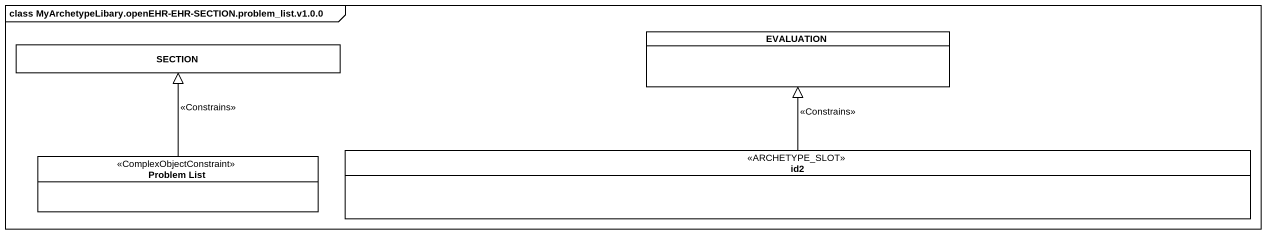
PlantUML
@startuml
mainframe class MyArchetypeLibary.openEHR-EHR-SECTION.problem_list.v1.0.0
hide circle
hide empty members
class EVALUATION
class SECTION
class "Problem List" as Problem_List <<ComplexObjectConstraint>>
class id2 <<ARCHETYPE_SLOT>>
Problem_List -up-|> SECTION : <<Constrains>>
id2 -up-|> EVALUATION : <<Constrains>>
@enduml
